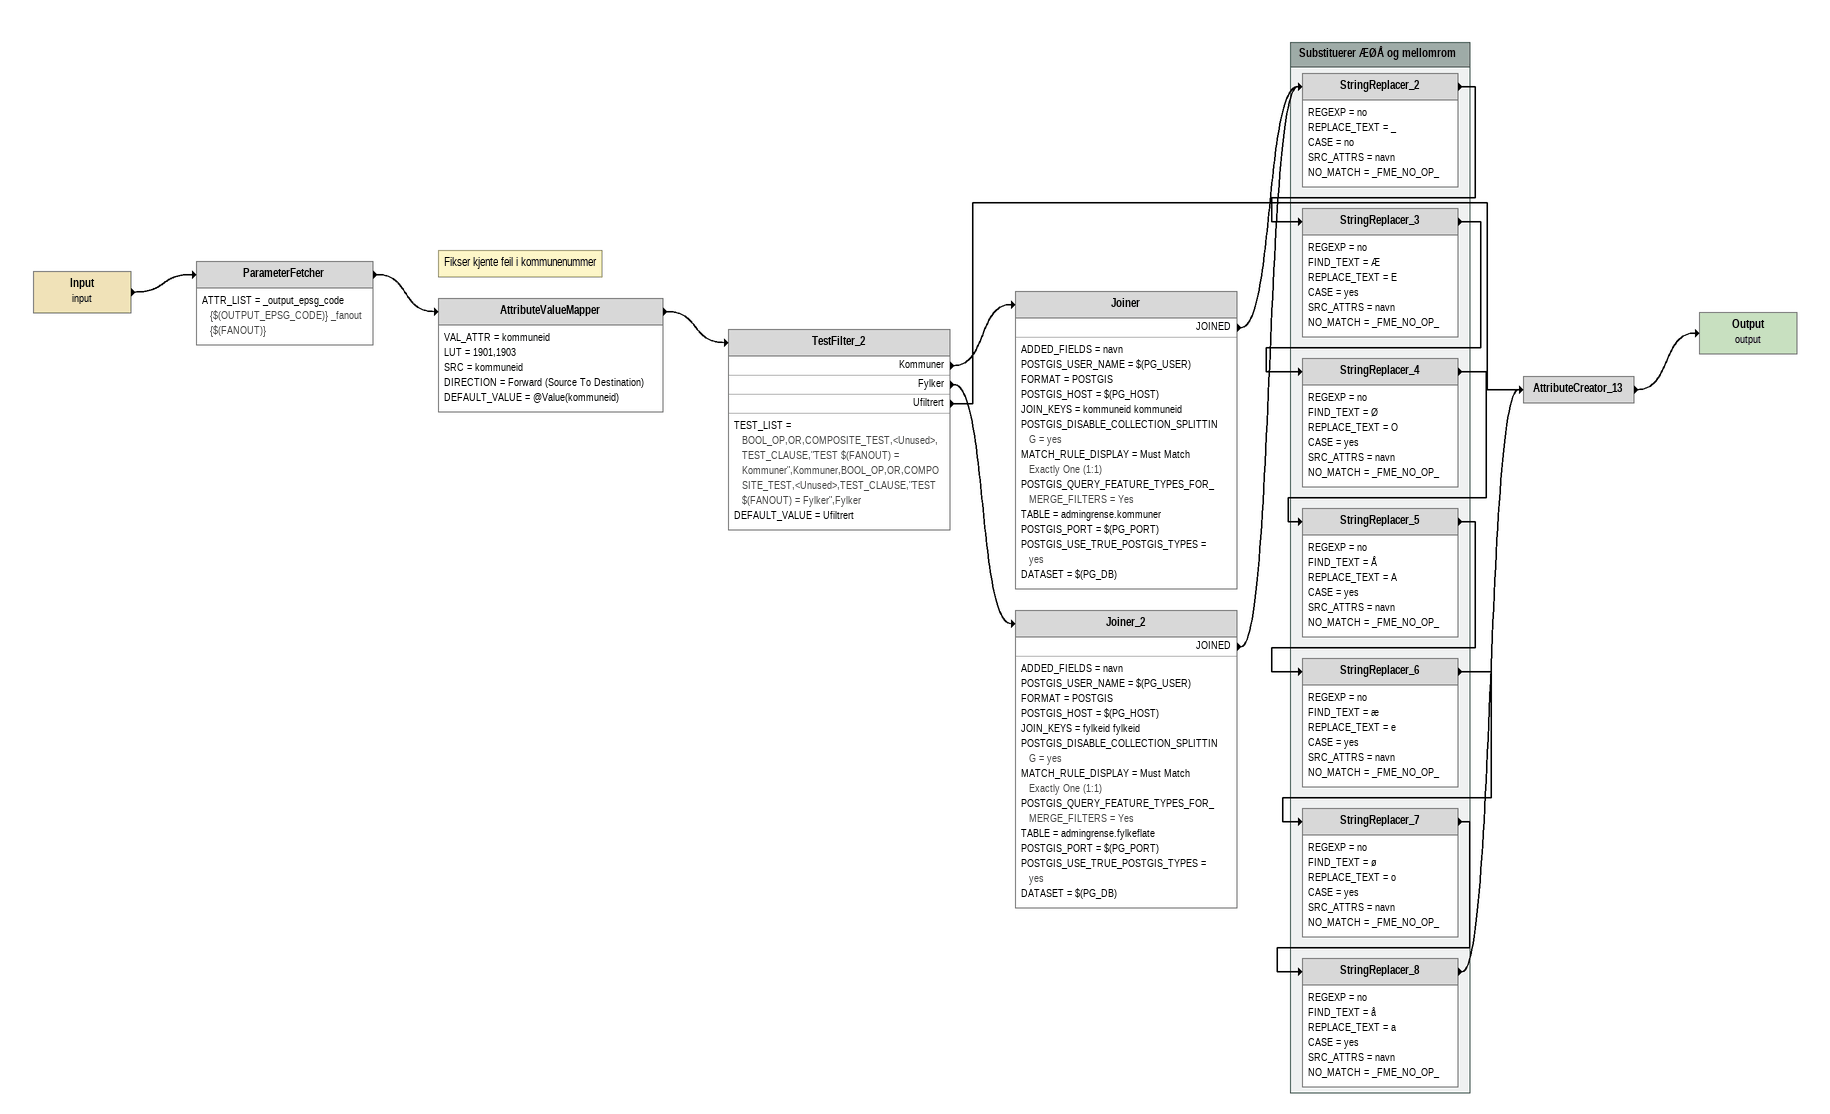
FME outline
Input (input)
    -> ParameterFetcher
ParameterFetcher
    ATTR_LIST = _output_epsg_code {$(OUTPUT_EPSG_CODE)} _fanout {$(FANOUT)}
    -> AttributeValueMapper
Note: Fikser kjente feil i kommunenummer
AttributeValueMapper
    VAL_ATTR = kommuneid
    LUT = 1901,1903
    SRC = kommuneid
    DIRECTION = Forward (Source To Destination)
    DEFAULT_VALUE = @Value(kommuneid)
    -> TestFilter_2
TestFilter_2
    TEST_LIST = BOOL_OP,OR,COMPOSITE_TEST,<Unused>,TEST_CLAUSE,"TEST $(FANOUT) = Kommuner",Kommuner,BOOL_OP,OR,COMPOSITE_TEST,<Unused>,TEST_CLAUSE,"TEST $(FANOUT) = Fylker",Fylker
    DEFAULT_VALUE = Ufiltrert
    Kommuner -> Joiner
    Fylker -> Joiner_2
    Ufiltrert -> AttributeCreator_13
Joiner
    ADDED_FIELDS = navn
    POSTGIS_USER_NAME = $(PG_USER)
    FORMAT = POSTGIS
    POSTGIS_HOST = $(PG_HOST)
    JOIN_KEYS = kommuneid kommuneid
    POSTGIS_DISABLE_COLLECTION_SPLITTING = yes
    MATCH_RULE_DISPLAY = Must Match Exactly One (1:1)
    POSTGIS_QUERY_FEATURE_TYPES_FOR_MERGE_FILTERS = Yes
    TABLE = admingrense.kommuner
    POSTGIS_PORT = $(PG_PORT)
    POSTGIS_USE_TRUE_POSTGIS_TYPES = yes
    DATASET = $(PG_DB)
    JOINED -> StringReplacer_2
Joiner_2
    ADDED_FIELDS = navn
    POSTGIS_USER_NAME = $(PG_USER)
    FORMAT = POSTGIS
    POSTGIS_HOST = $(PG_HOST)
    JOIN_KEYS = fylkeid fylkeid
    POSTGIS_DISABLE_COLLECTION_SPLITTING = yes
    MATCH_RULE_DISPLAY = Must Match Exactly One (1:1)
    POSTGIS_QUERY_FEATURE_TYPES_FOR_MERGE_FILTERS = Yes
    TABLE = admingrense.fylkeflate
    POSTGIS_PORT = $(PG_PORT)
    POSTGIS_USE_TRUE_POSTGIS_TYPES = yes
    DATASET = $(PG_DB)
    JOINED -> StringReplacer_2
AttributeCreator_13
    -> Output (output)
Output (output)

Bookmark: Substituerer ÆØÅ og mellomrom
StringReplacer_2
    REGEXP = no
    REPLACE_TEXT = _
    CASE = no
    SRC_ATTRS = navn
    NO_MATCH = _FME_NO_OP_
    -> StringReplacer_3
StringReplacer_3
    REGEXP = no
    FIND_TEXT = Æ
    REPLACE_TEXT = E
    CASE = yes
    SRC_ATTRS = navn
    NO_MATCH = _FME_NO_OP_
    -> StringReplacer_4
StringReplacer_4
    REGEXP = no
    FIND_TEXT = Ø
    REPLACE_TEXT = O
    CASE = yes
    SRC_ATTRS = navn
    NO_MATCH = _FME_NO_OP_
    -> StringReplacer_5
StringReplacer_5
    REGEXP = no
    FIND_TEXT = Å
    REPLACE_TEXT = A
    CASE = yes
    SRC_ATTRS = navn
    NO_MATCH = _FME_NO_OP_
    -> StringReplacer_6
StringReplacer_6
    REGEXP = no
    FIND_TEXT = æ
    REPLACE_TEXT = e
    CASE = yes
    SRC_ATTRS = navn
    NO_MATCH = _FME_NO_OP_
    -> StringReplacer_7
StringReplacer_7
    REGEXP = no
    FIND_TEXT = ø
    REPLACE_TEXT = o
    CASE = yes
    SRC_ATTRS = navn
    NO_MATCH = _FME_NO_OP_
    -> StringReplacer_8
StringReplacer_8
    REGEXP = no
    FIND_TEXT = å
    REPLACE_TEXT = a
    CASE = yes
    SRC_ATTRS = navn
    NO_MATCH = _FME_NO_OP_
    -> AttributeCreator_13
